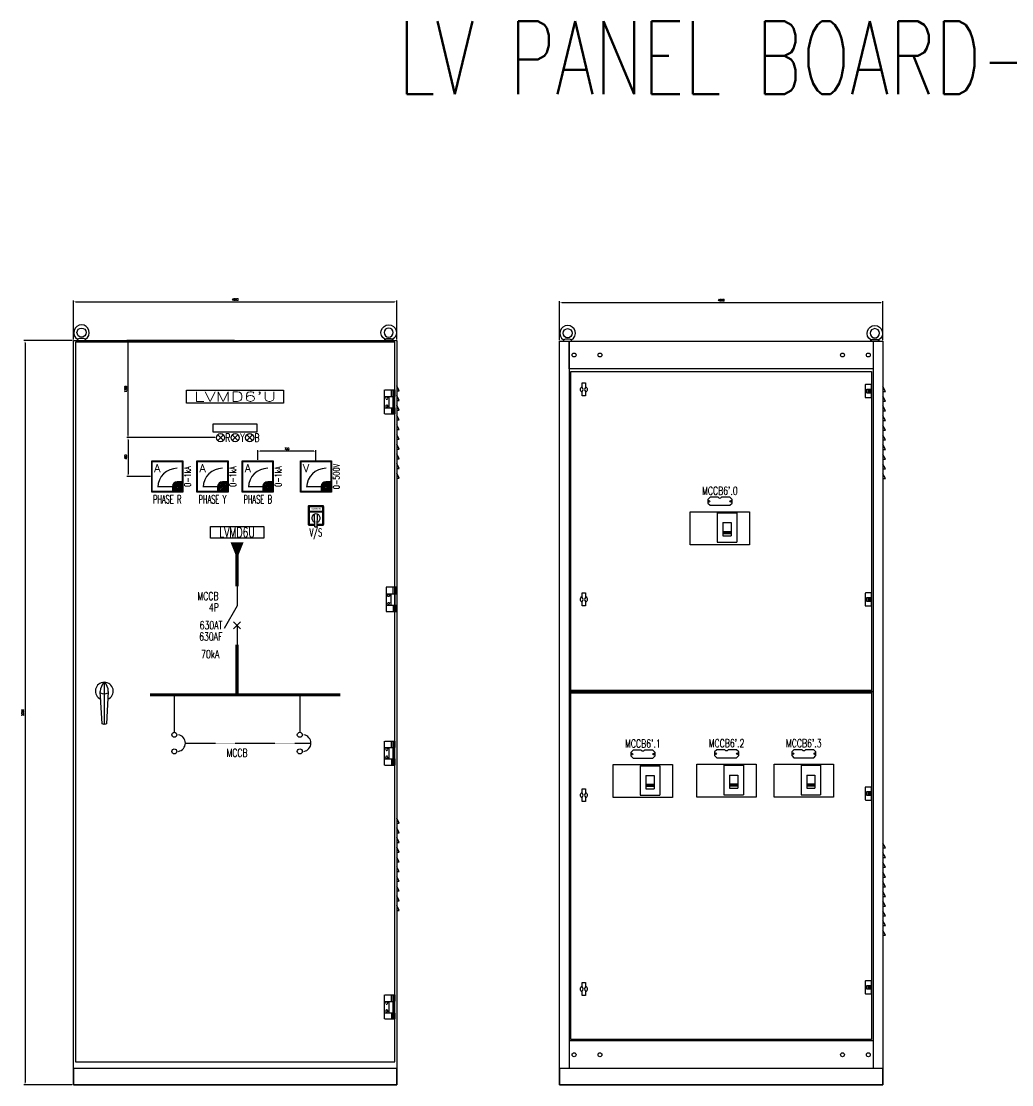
# Model space of a CAD drawing. Extents: x -5343388 to 7033982, y -486386 to 188356.
# Drawn here: x 930849 to 943100, y 148248 to 161396 of the extents above; entities that cross this region are included whole.
import ezdxf
from ezdxf.enums import TextEntityAlignment as Align

# ---------------------------------------------------------------- set-up
doc = ezdxf.new("R2010")
doc.units = 0
doc.header["$MEASUREMENT"] = 0
doc.linetypes.add('HIDDEN', pattern=[0.375, 0.25, -0.125])
for name, color, linetype in [('accessory', 9, 'Continuous'), ('BUSBAR', 31, 'Continuous'), ('CHANGE', 4, 'Continuous'), ('Dim', 9, 'Continuous'), ('FRAME', 3, 'Continuous'), ('revise', 5, 'Continuous'), ('text', 2, 'Continuous'), ('wire', 3, 'Continuous')]:
    doc.layers.add(name, color=color, linetype=linetype)
doc.styles.add('SIMPLEX', font='SIMPLEX.shx', dxfattribs={"width": 0.7})
doc.styles.add('Title', font='')
doc.styles.add('VNI-HELVE-CONDENSE', font='')
doc.styles.get('Title').set_extended_font_data('VNI-Helve')
doc.styles.get('VNI-HELVE-CONDENSE').set_extended_font_data('VNI-Helve-Condense')
doc.dimstyles.new('STANDARD$0', dxfattribs={"dimscale": 2, "dimtxt": 12, "dimasz": 13, "dimexe": 10, "dimexo": 10, "dimgap": 10, "dimtad": 1, "dimdec": 0, "dimzin": 0, "dimdsep": 46, "dimtxsty": 'VNI-HELVE-CONDENSE', "dimcen": 2, "dimdle": 2, "dimclrd": 1, "dimclre": 1, "dimclrt": 2, "dimadec": 0, "dimazin": 0, "dimtfac": 1, "dimtdec": 0, "dimtofl": 0, "dimtmove": 0, "dimatfit": 3, "dimfxl": 1, "dimtolj": 1, "dimtzin": 0, "dimarcsym": 1})

# ---------------------------------------------------------------- blocks, each defined once
blk = doc.blocks.new('EYE BOLT')
at = {"layer": 'CHANGE'}
blk.add_line((-12.5, 0), (12.5, 0), dxfattribs=at)
at = {"layer": 'CHANGE', "linetype": 'Continuous'}
for p, q in [((12.5, 4.5), (6.1, 7)), ((12.5, 4.5), (6.1, 7)), ((12.5, 0), (12.5, 4.5)), ((12.5, 0), (12.5, 4.5))]:
    blk.add_line(p, q, dxfattribs=at)
blk.add_lwpolyline([(12.5, 0), (12.5, 4.5), (6.1, 7), (-6.1, 7), (-12.5, 4.5), (-12.5, 0)], dxfattribs=at)
blk.add_circle((0, 25), 14, dxfattribs=at)
blk.add_arc((0, 25), 24, 301.3323, 238.6677, dxfattribs=at)
blk = doc.blocks.new('*D398')
at = {"layer": 'DEFPOINTS', "color": 0, "transparency": 16777216}
for p in [(941506, 157919), (937506, 157439), (941506, 157439)]:
    blk.add_point(p, dxfattribs=at)
at = {"layer": 'Dim', "color": 8, "lineweight": -2, "transparency": 16777216}
for p, q in [((937506, 157454), (937506, 157934)), ((937533, 157919), (941479, 157919)), ((941506, 157454), (941506, 157934))]:
    blk.add_line(p, q, dxfattribs=at)
at = {"layer": 'Dim', "color": 8, "transparency": 16777216}
for points in [[(937533, 157924), (937533, 157915), (937506, 157919)], [(941479, 157924), (941479, 157915), (941506, 157919)]]:
    blk.add_solid(points, dxfattribs=at)
at = {"layer": 'Dim', "color": 6, "transparency": 16777216, "insert": (939506, 157948), "char_height": 27, "attachment_point": 5, "style": 'SIMPLEX'}
blk.add_mtext('\\A1;4000', dxfattribs=at)
blk = doc.blocks.new('lock-2')
blk.add_lwpolyline([(-5, -6.2), (-5, -20), (5, -20), (5, -6.2, -0.470504), (5, 6.2), (5, 20), (-5, 20), (-5, 6.2, -0.470504)], format="xyb", close=True)
for start, end in [(118.4369, 241.5631), (298.4369, 61.5631)]:
    blk.add_arc((0, 0), 10.5, start, end)
blk = doc.blocks.new('hinder2')
at = {"layer": 'CHANGE', "const_width": 11.8}
blk.add_lwpolyline([(0, 0), (11.8, 0)], dxfattribs=at)
at = {"layer": 'CHANGE'}
blk.add_lwpolyline([(0, -6), (14, -6, 0.414214), (15, -5), (15, 5, 0.414214), (14, 6), (0, 6), (0, 20), (18, 20, -0.414214), (20, 18), (20, -18, -0.414214), (18, -20), (0, -20)], format="xyb", close=True, dxfattribs=at)
blk = doc.blocks.new('HINGE')
at = {"layer": 'accessory', "linetype": 'HIDDEN', "ltscale": 0.5}
for p, q in [((10.5, 17.5), (10.5, 37.5)), ((32.5, 17.5), (0.5, 17.5)), ((17.5, -17.5), (17.5, 17.5)), ((32.5, -17.5), (0.5, -17.5)), ((10.5, -17.5), (10.5, -37.5))]:
    blk.add_line(p, q, dxfattribs=at)
blk.add_lwpolyline([(0.5, -17.5), (0.5, -37.5), (32.5, -37.5), (32.5, 37.5), (0.5, 37.5), (0.5, 17.5)], dxfattribs=at)
at = {"layer": 'accessory', "linetype": 'HIDDEN', "ltscale": 0.5, "const_width": 5}
blk.add_lwpolyline([(5.5, -37.5), (5.5, 37.5)], dxfattribs=at)
at = {"layer": 'accessory', "linetype": 'HIDDEN', "ltscale": 0.5}
for centre in [(25, 12.5), (25, -12.5)]:
    blk.add_circle(centre, 3.5, dxfattribs=at)
blk = doc.blocks.new('hand 1-1')
at = {"layer": 'CHANGE', "linetype": 'Continuous'}
for p, q in [((0, 27.5), (0, -8)), ((0, -8.5), (0, -103))]:
    blk.add_line(p, q, dxfattribs=at)
for points in [[(12.4, -1.2, 0.206672), (0, 27.5, 0.206672), (-12.4, -1.2)], [(12.4, -1.2), (6.8, -101, -0.292118), (-6.8, -101), (-12.4, -1.2)]]:
    blk.add_lwpolyline(points, format="xyb", dxfattribs=at)
for centre, radius, start, end in [((0, 0), 27.5, 293.6723, 246.3277), ((0, 20.3), 28.2, 244.5758, 295.4242), ((0, 20.3), 28.7, 245.1164, 294.8836)]:
    blk.add_arc(centre, radius, start, end, dxfattribs=at)
blk = doc.blocks.new('LIGHT45')
at = {"layer": 'CHANGE'}
for p, q in [((-53.8, -8.8), (-36.2, 8.8)), ((-53.8, 8.8), (-36.2, -8.8)), ((-8.8, 8.8), (8.8, -8.8)), ((-8.8, -8.8), (8.8, 8.8)), ((36.2, 8.8), (53.8, -8.8)), ((36.2, -8.8), (53.8, 8.8))]:
    blk.add_line(p, q, dxfattribs=at)
for centre in [(-45, 0), (0, 0), (45, 0)]:
    blk.add_circle(centre, 12.5, dxfattribs=at)
blk = doc.blocks.new('*D410')
at = {"layer": 'DEFPOINTS', "color": 0, "transparency": 16777216}
for p in [(935494, 157928), (931494, 157448), (935494, 157448)]:
    blk.add_point(p, dxfattribs=at)
at = {"layer": 'Dim', "color": 8, "lineweight": -2, "transparency": 16777216}
for p, q in [((931494, 157463), (931494, 157943)), ((931521, 157928), (935467, 157928)), ((935494, 157463), (935494, 157943))]:
    blk.add_line(p, q, dxfattribs=at)
at = {"layer": 'Dim', "color": 8, "transparency": 16777216}
for points in [[(931521, 157932), (931521, 157923), (931494, 157928)], [(935467, 157932), (935467, 157923), (935494, 157928)]]:
    blk.add_solid(points, dxfattribs=at)
at = {"layer": 'Dim', "color": 6, "transparency": 16777216, "insert": (933494, 157956), "char_height": 27, "attachment_point": 5, "style": 'SIMPLEX'}
blk.add_mtext('\\A1;4000', dxfattribs=at)
blk = doc.blocks.new('*D403')
at = {"layer": 'DEFPOINTS', "color": 0, "transparency": 16777216}
for p in [(932169, 157448), (933500, 157448), (933264, 156248)]:
    blk.add_point(p, dxfattribs=at)
at = {"layer": 'Dim', "color": 8, "lineweight": -2, "transparency": 16777216}
for p, q in [((933485, 157448), (932154, 157448)), ((932169, 156275), (932169, 157421)), ((933249, 156248), (932154, 156248))]:
    blk.add_line(p, q, dxfattribs=at)
at = {"layer": 'Dim', "color": 8, "transparency": 16777216}
for points in [[(932164, 157421), (932173, 157421), (932169, 157448)], [(932164, 156275), (932173, 156275), (932169, 156248)]]:
    blk.add_solid(points, dxfattribs=at)
at = {"layer": 'Dim', "color": 6, "transparency": 16777216, "insert": (932140, 156848), "char_height": 27, "attachment_point": 5, "rotation": 90, "style": 'SIMPLEX'}
blk.add_mtext('\\A1;1200', dxfattribs=at)
blk = doc.blocks.new('A$C7A565C56')
at = {"layer": 'CHANGE'}
h = blk.add_hatch(dxfattribs=at)
h.set_pattern_fill('ANSI31', color=256, scale=25, style=0)
h.set_pattern_definition([(45, (-4454.082, -2376.7422), (-2.2097087, 2.2097087), [])])
h.paths.add_polyline_path([(46, 32), (31, 32, 0.414214), (16, 17), (16, 2), (46, 2)])
h.paths.add_polyline_path([(38.2, 14.8, -1), (28.2, 14.8, -1)], flags=16)
for p, q in [((16, 16.5), (-29.1, 15.7)), ((16, 15), (-29.1, 15.7)), ((16, 17), (16, 2)), ((29.3, 18), (36.4, 10.9)), ((30, 18.7), (37.1, 11.6)), ((46, 32), (31, 32))]:
    blk.add_line(p, q, dxfattribs=at)
for points in [[(-48, 96), (48, 96), (48, 0), (-48, 0)], [(-46, 94), (46, 94), (46, 2), (-46, 2)]]:
    blk.add_lwpolyline(points, close=True, dxfattribs=at)
blk.add_circle((33.2, 14.8), 5, dxfattribs=at)
for centre, radius, start, end in [((30.8, 13.4), 59.9, 89.7689, 178.7099), ((31, 17), 15, 90, 180)]:
    blk.add_arc(centre, radius, start, end, dxfattribs=at)
at = {"layer": 'text', "style": 'SIMPLEX'}
blk.add_text('A', height=25, dxfattribs=at).set_placement((-40.2, 61.6))
blk = doc.blocks.new('Meter A-96')
blk.add_blockref('A$C7A565C56', (48, 0))
blk = doc.blocks.new('SWITCH1')
at = {"layer": 'CHANGE'}
for p, q in [((-4, -26.5), (-5, 12)), ((4, -26.5), (5, 12)), ((-4, -26.5), (4, -26.5))]:
    blk.add_line(p, q, dxfattribs=at)
for points in [[(4.1, -21.5), (21, -21.5, 0.414214), (24, -18.5), (24, 35.5, 0.414214), (21, 38.5), (-21, 38.5, 0.414214), (-24, 35.5), (-24, -18.5, 0.414214), (-21, -21.5), (-4.1, -21.5)], [(4.2, -18.5), (19, -18.5, 0.414214), (21, -16.5), (21, 16.5, 0.414214), (19, 18.5), (-19, 18.5, 0.414214), (-21, 16.5), (-21, -16.5, 0.414214), (-19, -18.5), (-4.2, -18.5)]]:
    blk.add_lwpolyline(points, format="xyb", dxfattribs=at)
blk.add_lwpolyline([(-21, 23.5, 0.414214), (-19, 21.5), (19, 21.5, 0.414214), (21, 23.5), (21, 33.5, 0.414214), (19, 35.5), (-19, 35.5, 0.414214), (-21, 33.5)], format="xyb", close=True, dxfattribs=at)
blk.add_arc((0, 0), 13, 289.5999, 250.4001, dxfattribs=at)
at = {"layer": 'text', "style": 'Title'}
blk.add_text('SWITCH', height=5, dxfattribs=at).set_placement((0, 28.5), align=Align.MIDDLE_CENTER)
blk = doc.blocks.new('A$C0DD7342E')
at = {"layer": 'CHANGE'}
h = blk.add_hatch(dxfattribs=at)
h.set_pattern_fill('ANSI31', color=256, scale=25, style=0)
h.set_pattern_definition([(45, (-4454.082, -2472.7422), (-2.2097087, 2.2097087), [])])
h.paths.add_polyline_path([(46, -64), (31, -64, 0.414214), (16, -79), (16, -94), (46, -94)])
h.paths.add_polyline_path([(38.2, -81.2, -1), (28.2, -81.2, -1)], flags=16)
for p, q in [((46, -64), (31, -64)), ((16, -79.5), (-29.1, -80.3)), ((16, -81), (-29.1, -80.3)), ((16, -79), (16, -94)), ((29.3, -78), (36.4, -85.1)), ((30, -77.3), (37.1, -84.4))]:
    blk.add_line(p, q, dxfattribs=at)
for points in [[(-48, 0), (48, 0), (48, -96), (-48, -96)], [(-46, -2), (46, -2), (46, -94), (-46, -94)]]:
    blk.add_lwpolyline(points, close=True, dxfattribs=at)
blk.add_circle((33.2, -81.2), 5, dxfattribs=at)
for centre, radius, start, end in [((30.8, -82.6), 59.9, 89.7689, 178.7099), ((31, -79), 15, 90, 180)]:
    blk.add_arc(centre, radius, start, end, dxfattribs=at)
at = {"layer": 'text', "linetype": 'ByBlock', "style": 'SIMPLEX'}
blk.add_text('V', height=25, dxfattribs=at).set_placement((-40.2, -34.4))
blk = doc.blocks.new('*D404')
at = {"layer": 'DEFPOINTS', "color": 0, "transparency": 16777216}
for p in [(933264, 156248), (932169, 155768), (932462, 155768)]:
    blk.add_point(p, dxfattribs=at)
at = {"layer": 'Dim', "color": 8, "lineweight": -2, "transparency": 16777216}
for p, q in [((933249, 156248), (932154, 156248)), ((932169, 156221), (932169, 155795)), ((932447, 155768), (932154, 155768))]:
    blk.add_line(p, q, dxfattribs=at)
at = {"layer": 'Dim', "color": 8, "transparency": 16777216}
for points in [[(932164, 156221), (932173, 156221), (932169, 156248)], [(932164, 155795), (932173, 155795), (932169, 155768)]]:
    blk.add_solid(points, dxfattribs=at)
at = {"layer": 'Dim', "color": 6, "transparency": 16777216, "insert": (932140, 156008), "char_height": 27, "attachment_point": 5, "rotation": 90, "style": 'SIMPLEX'}
blk.add_mtext('\\A1;480', dxfattribs=at)
blk = doc.blocks.new('CB1')
at = {"layer": 'CHANGE'}
for centre in [(0, 59.2), (0, 7.8)]:
    blk.add_circle(centre, 7.76, dxfattribs=at)
blk.add_arc((8.1, 33.5), 26.1, 280.3889, 79.6111, dxfattribs=at)
blk = doc.blocks.new('*D405')
at = {"layer": 'DEFPOINTS', "color": 0, "transparency": 16777216}
for p in [(933774, 156080), (933774, 155960), (934494, 155952)]:
    blk.add_point(p, dxfattribs=at)
at = {"layer": 'Dim', "color": 8, "lineweight": -2, "transparency": 16777216}
for p, q in [((933774, 155975), (933774, 156095)), ((934467, 156080), (933801, 156080)), ((934494, 155967), (934494, 156095))]:
    blk.add_line(p, q, dxfattribs=at)
at = {"layer": 'Dim', "color": 8, "transparency": 16777216}
for points in [[(933801, 156085), (933801, 156076), (933774, 156080)], [(934467, 156085), (934467, 156076), (934494, 156080)]]:
    blk.add_solid(points, dxfattribs=at)
at = {"layer": 'Dim', "color": 6, "transparency": 16777216, "insert": (934134, 156109), "char_height": 27, "attachment_point": 5, "style": 'SIMPLEX'}
blk.add_mtext('\\A1;720', dxfattribs=at)
blk = doc.blocks.new('LABEL2')
blk.add_lwpolyline([(-5, 25), (-30.5, 25), (-37.5, 18), (-37.5, 7), (-30.5, 0), (30.5, 0), (37.5, 7), (37.5, 18), (30.5, 25), (5, 25)])
for centre in [(-33.5, 12.5), (33.5, 12.5)]:
    blk.add_circle(centre, 2.5)
blk.add_arc((0, 28.2), 5.94, 212.6579, 327.3421)
blk = doc.blocks.new('A$C0EF74EEC')
at = {"layer": 'CHANGE'}
for p, q in [((-30, -3.5), (-30, -94.5)), ((-30, -3.5), (30, -3.5)), ((30, -3.5), (30, -94.5)), ((-12.5, -33.5), (12.5, -33.5)), ((-12.5, -33.5), (-12.5, -74.5)), ((12.5, -33.5), (12.5, -74.5)), ((-30, -94.5), (30, -94.5)), ((-12.5, -74.5), (12.5, -74.5))]:
    blk.add_line(p, q, dxfattribs=at)
at = {"layer": 'CHANGE', "const_width": 10}
blk.add_lwpolyline([(-12.5, -64.5), (12.5, -64.5)], dxfattribs=at)
blk = doc.blocks.new('A$C50AB5FA1')
at = {"layer": 'CHANGE'}
blk.add_lwpolyline([(-91.5, 112), (91.5, 112), (91.5, 10), (-91.5, 10)], close=True, dxfattribs=at)
blk.add_blockref('A$C0EF74EEC', (22, 112), dxfattribs=at)
blk = doc.blocks.new('CB')
for p, q in [((0, 120), (0, 180)), ((0, 60), (-40, 130)), ((10.6, 109.4), (-10.6, 130.6)), ((-10.6, 109.4), (10.6, 130.6)), ((0, 0), (0, 60))]:
    blk.add_line(p, q)
blk = doc.blocks.new('*D414')
at = {"layer": 'DEFPOINTS', "color": 0, "transparency": 16777216}
for p in [(931494, 157448), (930895, 148248), (931494, 148248)]:
    blk.add_point(p, dxfattribs=at)
at = {"layer": 'Dim', "color": 8, "lineweight": -2, "transparency": 16777216}
for p, q in [((931479, 157448), (930880, 157448)), ((930895, 157421), (930895, 148275)), ((931479, 148248), (930880, 148248))]:
    blk.add_line(p, q, dxfattribs=at)
at = {"layer": 'Dim', "color": 8, "transparency": 16777216}
for points in [[(930890, 157421), (930899, 157421), (930895, 157448)], [(930890, 148275), (930899, 148275), (930895, 148248)]]:
    blk.add_solid(points, dxfattribs=at)
at = {"layer": 'Dim', "color": 6, "transparency": 16777216, "insert": (930866, 152848), "char_height": 27, "attachment_point": 5, "rotation": 90, "style": 'SIMPLEX'}
blk.add_mtext('\\A1;2350', dxfattribs=at)

msp = doc.modelspace()

# ---------------------------------------------------------------- linework, layer by layer
at = {"linetype": 'Continuous', "elevation": -20}
msp.add_lwpolyline([(933187.76401, 155149.28427), (933847.76401, 155149.28427), (933847.76401, 155005.28427), (933187.76401, 155005.28427)], close=True, dxfattribs=at)
at = {"layer": 'BUSBAR', "color": 4, "const_width": 40}
for points in [[(933517.76401, 154407.94888), (933517.76401, 154801.79064)], [(933517.76401, 153068.42323), (933517.76401, 153687.94888)], [(932440.15808, 153068.42323), (934795.85862, 153068.42323)]]:
    msp.add_lwpolyline(points, dxfattribs=at)
at = {"layer": 'CHANGE', "linetype": 'Continuous'}
for p, q in [((932741.76401, 153068.42323), (932741.76401, 152605.26991)), ((934293.76401, 153068.42323), (934293.76401, 152605.26991))]:
    msp.add_line(p, q, dxfattribs=at)
at = {"layer": 'CHANGE', "linetype": 'HIDDEN'}
msp.add_line((932878.90687, 152471.38884), (934430.90687, 152471.38884), dxfattribs=at)
at = {"layer": 'CHANGE'}
for points in [[(937646.16721, 154887.55939), (937646.16721, 157063.76216), (941366.16721, 157063.76216), (941366.16721, 154887.55939)], [(941366.16721, 154887.55939), (941366.16721, 148806.28352), (937646.16721, 148806.28352), (937646.16721, 154887.55939)]]:
    msp.add_lwpolyline(points, dxfattribs=at)
at = {"layer": 'CHANGE', "linetype": 'ByBlock'}
for points in [[(935493.76401, 156827.55939), (935524.76639, 156827.55939), (935493.76401, 156887.55939)], [(935493.76401, 156827.55939), (935524.76639, 156827.55939), (935493.76401, 156887.55939)], [(941506.16721, 156819.43136), (941537.16958, 156819.43136), (941506.16721, 156879.43136)], [(941506.16721, 156819.43136), (941537.16958, 156819.43136), (941506.16721, 156879.43136)], [(935493.76401, 156707.55939), (935524.76639, 156707.55939), (935493.76401, 156767.55939)], [(935493.76401, 156707.55939), (935524.76639, 156707.55939), (935493.76401, 156767.55939)], [(941506.16721, 156699.43136), (941537.16958, 156699.43136), (941506.16721, 156759.43136)], [(941506.16721, 156699.43136), (941537.16958, 156699.43136), (941506.16721, 156759.43136)], [(935493.76401, 156587.55939), (935524.76639, 156587.55939), (935493.76401, 156647.55939)], [(935493.76401, 156587.55939), (935524.76639, 156587.55939), (935493.76401, 156647.55939)], [(941506.16721, 156579.43136), (941537.16958, 156579.43136), (941506.16721, 156639.43136)], [(941506.16721, 156579.43136), (941537.16958, 156579.43136), (941506.16721, 156639.43136)], [(935493.76401, 156467.55939), (935524.76639, 156467.55939), (935493.76401, 156527.55939)], [(935493.76401, 156467.55939), (935524.76639, 156467.55939), (935493.76401, 156527.55939)], [(941506.16721, 156459.43136), (941537.16958, 156459.43136), (941506.16721, 156519.43136)], [(941506.16721, 156459.43136), (941537.16958, 156459.43136), (941506.16721, 156519.43136)], [(935493.76401, 156347.55939), (935524.76639, 156347.55939), (935493.76401, 156407.55939)], [(935493.76401, 156347.55939), (935524.76639, 156347.55939), (935493.76401, 156407.55939)], [(941506.16721, 156339.43136), (941537.16958, 156339.43136), (941506.16721, 156399.43136)], [(941506.16721, 156339.43136), (941537.16958, 156339.43136), (941506.16721, 156399.43136)], [(935493.76401, 156227.55939), (935524.76639, 156227.55939), (935493.76401, 156287.55939)], [(935493.76401, 156227.55939), (935524.76639, 156227.55939), (935493.76401, 156287.55939)], [(941506.16721, 156219.43136), (941537.16958, 156219.43136), (941506.16721, 156279.43136)], [(941506.16721, 156219.43136), (941537.16958, 156219.43136), (941506.16721, 156279.43136)], [(935493.76401, 156107.55939), (935524.76639, 156107.55939), (935493.76401, 156167.55939)], [(935493.76401, 156107.55939), (935524.76639, 156107.55939), (935493.76401, 156167.55939)], [(941506.16721, 156101.19199), (941537.16958, 156101.19199), (941506.16721, 156161.19199)], [(941506.16721, 156101.19199), (941537.16958, 156101.19199), (941506.16721, 156161.19199)], [(935493.76401, 155987.55939), (935524.76639, 155987.55939), (935493.76401, 156047.55939)], [(935493.76401, 155987.55939), (935524.76639, 155987.55939), (935493.76401, 156047.55939)], [(941506.16721, 155981.19199), (941537.16958, 155981.19199), (941506.16721, 156041.19199)], [(941506.16721, 155981.19199), (941537.16958, 155981.19199), (941506.16721, 156041.19199)], [(935493.76401, 155867.55939), (935524.76639, 155867.55939), (935493.76401, 155927.55939)], [(935493.76401, 155867.55939), (935524.76639, 155867.55939), (935493.76401, 155927.55939)], [(941506.16721, 155861.19199), (941537.16958, 155861.19199), (941506.16721, 155921.19199)], [(941506.16721, 155861.19199), (941537.16958, 155861.19199), (941506.16721, 155921.19199)], [(935493.76401, 155747.55939), (935524.76639, 155747.55939), (935493.76401, 155807.55939)], [(935493.76401, 155747.55939), (935524.76639, 155747.55939), (935493.76401, 155807.55939)], [(941506.16721, 155741.19199), (941537.16958, 155741.19199), (941506.16721, 155801.19199)], [(941506.16721, 155741.19199), (941537.16958, 155741.19199), (941506.16721, 155801.19199)], [(935493.76401, 151482.9008), (935524.76639, 151482.9008), (935493.76401, 151542.9008)], [(935493.76401, 151482.9008), (935524.76639, 151482.9008), (935493.76401, 151542.9008)], [(935493.76401, 151362.9008), (935524.76639, 151362.9008), (935493.76401, 151422.9008)], [(935493.76401, 151362.9008), (935524.76639, 151362.9008), (935493.76401, 151422.9008)], [(935493.76401, 151242.9008), (935524.76639, 151242.9008), (935493.76401, 151302.9008)], [(935493.76401, 151242.9008), (935524.76639, 151242.9008), (935493.76401, 151302.9008)], [(941506.16721, 151175.50887), (941537.16958, 151175.50887), (941506.16721, 151235.50887)], [(941506.16721, 151175.50887), (941537.16958, 151175.50887), (941506.16721, 151235.50887)], [(935493.76401, 151122.9008), (935524.76639, 151122.9008), (935493.76401, 151182.9008)], [(935493.76401, 151122.9008), (935524.76639, 151122.9008), (935493.76401, 151182.9008)], [(941506.16721, 151055.50887), (941537.16958, 151055.50887), (941506.16721, 151115.50887)], [(941506.16721, 151055.50887), (941537.16958, 151055.50887), (941506.16721, 151115.50887)], [(935493.76401, 151002.9008), (935524.76639, 151002.9008), (935493.76401, 151062.9008)], [(935493.76401, 151002.9008), (935524.76639, 151002.9008), (935493.76401, 151062.9008)], [(941506.16721, 150935.50887), (941537.16958, 150935.50887), (941506.16721, 150995.50887)], [(941506.16721, 150935.50887), (941537.16958, 150935.50887), (941506.16721, 150995.50887)], [(935493.76401, 150882.9008), (935524.76639, 150882.9008), (935493.76401, 150942.9008)], [(935493.76401, 150882.9008), (935524.76639, 150882.9008), (935493.76401, 150942.9008)], [(935493.76401, 150762.9008), (935524.76639, 150762.9008), (935493.76401, 150822.9008)], [(935493.76401, 150762.9008), (935524.76639, 150762.9008), (935493.76401, 150822.9008)], [(941506.16721, 150815.50887), (941537.16958, 150815.50887), (941506.16721, 150875.50887)], [(941506.16721, 150815.50887), (941537.16958, 150815.50887), (941506.16721, 150875.50887)], [(935493.76401, 150642.9008), (935524.76639, 150642.9008), (935493.76401, 150702.9008)], [(935493.76401, 150642.9008), (935524.76639, 150642.9008), (935493.76401, 150702.9008)], [(941506.16721, 150695.50887), (941537.16958, 150695.50887), (941506.16721, 150755.50887)], [(941506.16721, 150695.50887), (941537.16958, 150695.50887), (941506.16721, 150755.50887)], [(935493.76401, 150522.9008), (935524.76639, 150522.9008), (935493.76401, 150582.9008)], [(935493.76401, 150522.9008), (935524.76639, 150522.9008), (935493.76401, 150582.9008)], [(941506.16721, 150575.50887), (941537.16958, 150575.50887), (941506.16721, 150635.50887)], [(941506.16721, 150575.50887), (941537.16958, 150575.50887), (941506.16721, 150635.50887)], [(935493.76401, 150402.9008), (935524.76639, 150402.9008), (935493.76401, 150462.9008)], [(935493.76401, 150402.9008), (935524.76639, 150402.9008), (935493.76401, 150462.9008)], [(941506.16721, 150455.50887), (941537.16958, 150455.50887), (941506.16721, 150515.50887)], [(941506.16721, 150455.50887), (941537.16958, 150455.50887), (941506.16721, 150515.50887)], [(941506.16721, 150335.50887), (941537.16958, 150335.50887), (941506.16721, 150395.50887)], [(941506.16721, 150335.50887), (941537.16958, 150335.50887), (941506.16721, 150395.50887)], [(941506.16721, 150215.50887), (941537.16958, 150215.50887), (941506.16721, 150275.50887)], [(941506.16721, 150215.50887), (941537.16958, 150215.50887), (941506.16721, 150275.50887)], [(941506.16721, 150095.50887), (941537.16958, 150095.50887), (941506.16721, 150155.50887)], [(941506.16721, 150095.50887), (941537.16958, 150095.50887), (941506.16721, 150155.50887)]]:
    msp.add_lwpolyline(points, dxfattribs=at)
at = {"layer": 'CHANGE', "color": 0, "linetype": 'Continuous'}
for points in [[(932893.76401, 156835.55939), (934093.76401, 156835.55939), (934093.76401, 156675.55939), (932893.76401, 156675.55939), (932893.76401, 156835.55939)], [(933223.76401, 156317.55935), (933223.76401, 156417.55935), (933763.76401, 156417.55935), (933763.76401, 156317.55935), (933223.76401, 156317.55935)]]:
    msp.add_lwpolyline(points, dxfattribs=at)
at = {"layer": 'CHANGE', "linetype": 'Continuous'}
for points in [[(933517.76401, 154801.79064, 40, 160, 0), (933517.76401, 154951.5962, 160, 160, 0)], [(932741.76401, 152337.50777, 0, 0, 0), (932741.76401, 151789.65161, 80, 0, 0), (932741.76401, 151664.84103, 0, 0, 0)], [(934293.76401, 152337.50777, 0, 0, 0), (934293.76401, 151789.65161, 80, 0, 0), (934293.76401, 151664.84103, 0, 0, 0)]]:
    msp.add_lwpolyline(points, format="xyseb", dxfattribs=at)
at = {"layer": 'FRAME'}
for p, q in [((937626.16721, 157439.43136), (937626.16721, 154887.55939)), ((941386.16721, 157439.43136), (941386.16721, 154887.55939)), ((937626.16721, 154895.68742), (937626.16721, 148447.55939)), ((941386.16721, 154895.68742), (941386.16721, 148447.55939)), ((941386.16721, 148790.58007), (937626.16721, 148790.58007))]:
    msp.add_line(p, q, dxfattribs=at)
for points in [[(931493.76401, 154895.68742), (931493.76401, 157447.55939), (935493.76401, 157447.55939), (935493.76401, 154895.68742)], [(935469.76401, 154895.68742), (935469.76401, 157427.55939), (931517.76401, 157427.55939), (931517.76401, 154895.68742)], [(937506.16721, 154887.55939), (937506.16721, 157439.43136), (941506.16721, 157439.43136), (941506.16721, 154887.55939)], [(935493.76401, 154895.68742), (935493.76401, 148247.55939), (931493.76401, 148247.55939), (931493.76401, 154895.68742)], [(931517.76401, 154895.68742), (931517.76401, 148529.35547), (935469.76401, 148529.35547), (935469.76401, 154895.68742)], [(941506.16721, 154895.68742), (941506.16721, 148247.55939), (937506.16721, 148247.55939), (937506.16721, 154895.68742)]]:
    msp.add_lwpolyline(points, dxfattribs=at)
for points in [[(941386.16721, 157099.43136), (937626.16721, 157099.43136), (937626.16721, 157439.43136), (941386.16721, 157439.43136)], [(941506.16721, 148447.55939), (937506.16721, 148447.55939), (937506.16721, 148247.55939), (941506.16721, 148247.55939)]]:
    msp.add_lwpolyline(points, close=True, dxfattribs=at)
at = {"layer": 'FRAME', "linetype": 'Continuous'}
msp.add_lwpolyline([(935493.76401, 148447.55939), (931493.76401, 148447.55939), (931493.76401, 148247.55939), (935493.76401, 148247.55939)], close=True, dxfattribs=at)
at = {"layer": 'FRAME'}
for centre in [(937686.16721, 157269.43138), (938006.16721, 157269.43138), (941006.16721, 157269.43134), (941326.16721, 157269.43134), (937686.16721, 148618.3035), (938006.16721, 148618.3035), (941006.16721, 148618.3035), (941326.16721, 148618.3035)]:
    msp.add_circle(centre, 24, dxfattribs=at)
at = {"layer": 'revise', "linetype": 'Continuous'}
for p, q in [((937626.16721, 153110.67217), (941386.16721, 153110.67217)), ((937646.16721, 153126.72985), (941366.16721, 153126.72985)), ((937646.16721, 153094.6145), (941366.16721, 153094.6145))]:
    msp.add_line(p, q, dxfattribs=at)

# ---------------------------------------------------------------- block references
at = {"yscale": 4, "zscale": 4}
for name, p, xscale in [('EYE BOLT', (931593.76401, 157447.55939), 4), ('EYE BOLT', (935393.76401, 157447.55939), -4), ('EYE BOLT', (937606.16721, 157439.43136), 4), ('EYE BOLT', (941406.16721, 157439.43136), -4), ('HINGE', (935469.76401, 156687.55937), -4), ('LIGHT45', (933493.76401, 156247.55935), 4), ('hand 1-1', (931875.83637, 153114.17455), 4), ('HINGE', (935469.76401, 152345.80019), -4), ('HINGE', (935469.76401, 149208.13894), -4)]:
    msp.add_blockref(name, p, dxfattribs=dict(at, xscale=xscale))
at = {"xscale": 4, "yscale": 4, "zscale": 4, "rotation": 180}
msp.add_blockref('HINGE', (935491.76401, 154247.55939), dxfattribs=at)
at = {"layer": 'accessory', "xscale": 4, "yscale": 4, "zscale": 4}
for name, p in [('A$C0DD7342E', (934493.76401, 155959.55935)), ('LABEL2', (939489.71278, 155411.18896)), ('LABEL2', (938537.55571, 152284.99722)), ('LABEL2', (939572.10382, 152289.64904)), ('LABEL2', (940527.66954, 152289.64904))]:
    msp.add_blockref(name, p, dxfattribs=at)
at = {"layer": 'BUSBAR', "linetype": 'Continuous', "xscale": 4, "yscale": 4, "zscale": 4}
for p in [(932741.76401, 152337.50777), (934293.76401, 152337.50777)]:
    msp.add_blockref('CB1', p, dxfattribs=at)
at = {"layer": 'CHANGE', "extrusion": (0, 0, -1), "xscale": 4, "yscale": 4, "zscale": -4, "rotation": 180}
for p in [(-937806.16721, 156843.76216), (-937806.16721, 154247.55939), (-937806.16721, 151827.55939), (-937806.16721, 149431.61393)]:
    msp.add_blockref('lock-2', p, dxfattribs=at)
at = {"layer": 'CHANGE', "extrusion": (0, 0, -1), "xscale": 4, "yscale": 4, "zscale": -4}
for p in [(-941366.16721, 156823.76216), (-941366.16721, 154247.55939), (-941366.16721, 151847.55939), (-941366.16721, 149451.61393)]:
    msp.add_blockref('hinder2', p, dxfattribs=at)
at = {"layer": 'CHANGE', "xscale": 4, "yscale": 4, "zscale": 4}
for p in [(939489.71278, 154884.10384), (938537.55571, 151757.9121), (939572.10382, 151762.56392), (940527.66954, 151762.56392)]:
    msp.add_blockref('A$C50AB5FA1', p, dxfattribs=at)
at = {"layer": 'CHANGE', "xscale": -4, "yscale": 4, "zscale": 4, "rotation": 180}
msp.add_blockref('CB', (933517.76401, 154407.94888), dxfattribs=at)
at = {"layer": 'text', "linetype": 'ByBlock', "xscale": 4, "yscale": 4, "zscale": 4}
for p in [(932461.76401, 155575.55935), (933021.76401, 155575.55935), (933581.76401, 155575.55935)]:
    msp.add_blockref('Meter A-96', p, dxfattribs=at)
at = {"layer": 'wire', "xscale": 4, "yscale": 4, "zscale": 4}
msp.add_blockref('SWITCH1', (934493.76401, 155252.45784), dxfattribs=at)

# ---------------------------------------------------------------- texts
at = {"layer": 'text', "ltscale": 100, "style": 'SIMPLEX', "width": 0.7}
for s, height, p in [("LV PANEL BOARD- LVMD6'U- SPARE", 900, (943368.39196, 160945.98295)), ("MCCB6'.0", 100, (939489.71278, 155591.18896)), ("MCCB6'.1", 100, (938537.55571, 152464.99722)), ("MCCB6'.2", 100, (939572.10382, 152469.64904)), ("MCCB6'.3", 100, (940527.66954, 152469.64904))]:
    msp.add_text(s, height=height, dxfattribs=at).set_placement(p, align=Align.MIDDLE_CENTER)
at = {"layer": 'text', "style": 'SIMPLEX'}
for s, height, width, p in [("LVMD6'U", 120, 1.5, (933493.76401, 156755.55939)), ('R', 100, 0.7, (933403.76401, 156247.55935)), ('Y', 100, 0.7, (933583.76401, 156247.55935)), ('B', 100, 0.7, (933763.76401, 156247.55935)), ('LVMD6U', 120, 0.7, (933517.76401, 155077.28427, -20))]:
    msp.add_text(s, height=height, dxfattribs=dict(at, width=width)).set_placement(p, align=Align.MIDDLE_CENTER)
at = {"layer": 'text', "linetype": 'ByBlock', "style": 'SIMPLEX', "width": 0.7}
for p in [(932945.76401, 155767.55935), (933505.76401, 155767.55935), (934065.76401, 155767.55935)]:
    msp.add_text('0-1kA', height=80, rotation=90, dxfattribs=at).set_placement(p, align=Align.CENTER)
msp.add_text('0-500V', height=80, rotation=90, dxfattribs=at).set_placement((934705.76401, 155767.55935), align=Align.TOP_CENTER)
at = {"layer": 'text', "linetype": 'ByBlock', "style": 'SIMPLEX', "width": 0.6}
for s, p in [('PHASE R', (932653.76401, 155535.55935)), ('PHASE Y', (933213.76401, 155535.55935)), ('PHASE B', (933773.76401, 155535.55935)), ('V/S', (934493.76401, 155126.45784))]:
    msp.add_text(s, height=100, dxfattribs=at).set_placement(p, align=Align.TOP_CENTER)
at = {"layer": 'text', "style": 'SIMPLEX', "width": 0.7}
for s, p in [('MCCB', (933288.42217, 154288.81297, 20)), ('630AT', (933336.78394, 153928.15763)), ('630AF', (933336.78394, 153788.15763)), ('70kA', (933297.87493, 153570.94434, -20))]:
    msp.add_text(s, height=100, dxfattribs=at).set_placement(p, align=Align.MIDDLE_RIGHT)
msp.add_text('4P', height=100, dxfattribs=at).set_placement((933169.02149, 154148.81297, 20), align=Align.MIDDLE_LEFT)
at = {"layer": 'text', "linetype": 'Continuous', "style": 'SIMPLEX', "width": 0.7}
msp.add_text('MCCB', height=100, dxfattribs=at).set_placement((933517.76401, 152351.38884, -20), align=Align.MIDDLE)

# ---------------------------------------------------------------- dimensions: what is measured, and where the dimension line sits
at = {"layer": 'Dim'}
for base, p1, p2, picture, middle in [((935493.76401, 157927.55939), (931493.76401, 157447.55939), (935493.76401, 157447.55939), '*D410', (933493.76401, 157956.05939)), ((941506.16721, 157919.43136), (937506.16721, 157439.43136), (941506.16721, 157439.43136), '*D398', (939506.16721, 157947.93136)), ((933773.76401, 156080.08742), (934493.76401, 155951.55935), (933773.76401, 155959.55935), '*D405', (934133.76401, 156108.58742))]:
    dim = msp.add_linear_dim(base=base, p1=p1, p2=p2, dimstyle='STANDARD$0', override={"dimscale": 1.5, "dimtxt": 18, "dimasz": 18, "dimtxsty": 'SIMPLEX', "dimclrd": 8, "dimclre": 8, "dimclrt": 6, "dimtmove": 1}, dxfattribs=at)
    dim.commit()
    dim.dimension.update_dxf_attribs({"geometry": picture, "text_midpoint": middle})
dim = msp.add_linear_dim(base=(930894.82864, 148247.55939), p1=(931493.76401, 157447.55939), p2=(931493.76401, 148247.55939), angle=90, text='2350', dimstyle='STANDARD$0', override={"dimscale": 1.5, "dimtxt": 18, "dimasz": 18, "dimtxsty": 'SIMPLEX', "dimclrd": 8, "dimclre": 8, "dimclrt": 6, "dimtmove": 1}, dxfattribs=at)
dim.commit()
dim.dimension.update_dxf_attribs({"geometry": '*D414', "text_midpoint": (930866.32864, 152847.55939)})
for base, p2, picture, middle in [((932168.87906, 157447.55939), (933499.65743, 157447.55939), '*D403', (932168.87906, 156847.55937)), ((932168.87906, 155767.55935), (932461.76401, 155767.55935), '*D404', (932168.87906, 156007.55935))]:
    dim = msp.add_linear_dim(base=base, p1=(933263.76401, 156247.55935), p2=p2, angle=90, dimstyle='STANDARD$0', override={"dimscale": 1.5, "dimtxt": 18, "dimasz": 18, "dimtxsty": 'SIMPLEX', "dimclrd": 8, "dimclre": 8, "dimclrt": 6, "dimtmove": 1}, dxfattribs=at)
    dim.commit()
    dim.dimension.update_dxf_attribs({"geometry": picture, "text_midpoint": middle, "dimtype": 160})

doc.saveas('drawing.dxf')
